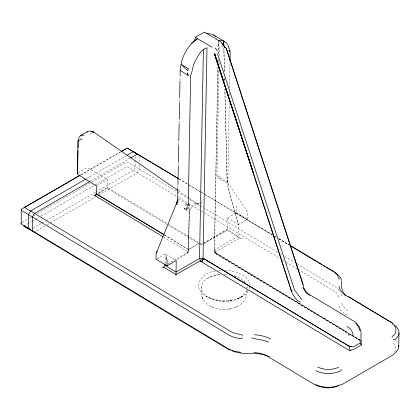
<?xml version="1.0" encoding="UTF-8"?>
<svg xmlns="http://www.w3.org/2000/svg" width="420" height="420" viewBox="0 0 420 420"><rect width="100%" height="100%" fill="white"/><g stroke="black" fill="none" stroke-linecap="round" stroke-linejoin="round"><path stroke-width="0.32" stroke-dasharray="2.1 1.58" d="M189.304 208.451L188.512 252.005L187.94 253.103L176.075 259.954M167.816 263.807L188.512 252.005L189.215 211.585L191.315 207.548M227.483 185.325L228.685 184.217L227.829 182.207L229.278 101.724M229.394 95.183L229.43 93.219M229.525 87.985L229.96 63.772M203.264 244.172L227.141 230.454L227.388 217.991L236.586 212.678C237.116 210.368 235.767 206.745 237.972 204.923M240.807 238.392L239.736 238.03L238.177 236.145L238.392 224.6L247.585 219.287L247.37 212.363L246.556 210.173L228.501 183.876L228.685 184.217M247.023 290.068C248.367 307.419 225.645 313.367 212.615 307.162C207.044 304.931 202.046 300.101 201.306 293.921C200.786 288.95 200.897 283.054 205.417 279.862C209.601 276.518 214.946 275 220.201 274.491L216.337 275.053L211.045 276.612L207.984 278.093M78.094 172.636L85.517 168.373L87.197 168.084L89.087 168.515L107.399 179.524L107.216 188.433L200.277 244.435M165.06 263.482L165.239 253.874L175.135 259.822M177.886 187.399L177.922 185.43M178.311 165.764L178.374 162.482M178.721 144.784L178.784 141.503M179.146 123.144L179.209 119.868M179.555 102.165L179.634 98.233M179.981 80.53L180.059 76.592M188.512 252.005L189.331 208.541M347.072 332.792L215.03 253.297L347.193 332.656L216.164 253.549L215.03 253.297L214.368 251.927L217.791 66.938M217.891 61.709L217.938 59.094M218.033 53.865L218.264 41.449M214.368 251.927L347.188 332.236L214.368 251.927L218.043 67.945M218.164 61.404L218.211 58.79M218.305 53.56L218.526 41.79M219.182 178.967L216.946 175.854L218.915 69.762M219.014 64.523L219.061 61.903M219.172 56.012L219.356 46.19L218.537 44.751L218.048 41.512M341.192 296.032L341.087 293.255M107.216 188.197L98.233 193.631M249.931 287.102L249.144 289.711M246.708 290.446C239.726 303.76 219.817 303.571 207.984 297.176C190.57 289.732 200.13 272.36 215.387 271.052M187.688 253.223L187.688 251.716L188.696 249.501L199.573 243.065L107.242 187.499L96.233 193.856M186.475 209.743L185.923 210.788L189.215 211.585M201.133 203.511L203.249 199.5M394.8 351.929C397.01 348.621 395.094 344.353 391.986 342.426M248.183 291.37L245.353 294.452L240.345 297.565L242.918 295.801M230.081 300.941L230.895 300.248C222.437 301.392 213.418 300.321 205.947 296M91.502 132.951L90.043 134.279L88.321 134.873M199.505 202.808L191.226 207.601L189.368 207.632M164.467 235.058L188.512 249.58L199.573 243.065M203.653 243.275L227.173 229.52L238.177 236.145L214.672 249.711L216.164 253.549L214.672 249.711M98.175 193.662L102.034 191.425M80.855 174.793L120.624 151.825M80.75 174.941L120.514 151.982M86.441 178.71L125.748 156.02M90.479 181.109L130.1 158.24M22.076 222.343L28.864 218.421M29.432 218.096L31.127 217.114M33.957 215.481L35.091 214.83M37.354 213.523L91.109 182.485M91.675 182.159L125.627 162.556L127.423 162.288L128.452 162.577L176.999 191.72M24.04 225.944L31.39 221.697M31.957 221.372L38.745 217.455M41.008 216.148L126.992 166.535L178.18 197.258M96.936 185.561L107.399 179.524M33.059 228.228L41.57 223.309M42.137 222.983L45.544 221.02M46.111 220.689L95.482 192.187M96.049 191.856L133.313 170.341L135.387 166.751L135.387 160.435M45.003 226.065L34.403 232.181M47.271 224.753L49.544 223.44M50.111 223.115L95.529 196.891M96.096 196.565L97.802 195.578M98.369 195.253L137.329 172.757L139.398 169.166L139.398 165.139M157.122 258.557L165.239 253.874M203.674 243.091L227.173 229.52M242.456 296.441L237.29 299.05L240.807 297.323L235.116 299.387L228.695 300.505L228.144 301.161L231.987 300.605M198.791 203.233L197.179 203.747L194.722 203.154L197.615 204.734L199.605 205.222M188.512 249.58L164.598 234.995M235.342 307.451L237.085 306.689M218.08 270.622L220.847 270.344M220.862 178.894L219.639 178.915L227.929 183.362M200.555 244.487L202.697 244.503L200.582 244.356M222.169 301.245L226.165 301.292M224.768 270.27C234.371 270.627 247.202 273.856 249.931 284.45M200.282 243.154L202.529 243.238M224.175 274.339L227.651 274.538M216.337 300.421L220.19 301.072M227.173 180.852L227.845 180.994M347.718 314.822C344.327 314.428 342.032 311.514 340.19 308.899A29.426 17.372 0.4 0 1 338.525 304.458M234.407 275.935C238.382 277.09 242.267 279.127 244.913 282.382M233.84 275.719L235.615 276.281M209.454 297.98L214.489 299.943M211.25 306.537L212.615 307.162M216.946 175.854L227.829 182.207M223.388 47.166L221.697 46.163L223.178 46.925M227.897 49.843L229.026 50.516M179.009 178.936L188.018 184.317M188.58 184.653L199.841 191.378M200.403 191.714L203.779 193.73M204.341 194.066L271.724 234.386M274.528 236.066L276.208 237.074M279.011 238.754L289.102 244.797M178.899 178.941L189.226 185.089M189.546 185.315L201.311 192.36M201.537 192.465L204.897 194.476M205.233 194.712L272.68 235.137M177.56 192.061L199.447 205.191M200.009 205.527L277.988 252.383M178.742 197.594L200.56 210.683M201.122 211.019L280.061 258.557M236.586 212.678L247.585 219.287M273.242 235.478L276.602 237.494M278.843 238.844L289.495 245.243M235.494 212.825L272.559 235.084M274.801 236.434L275.924 237.106M278.733 238.796L289.401 245.201M227.388 217.991L238.392 224.6L227.672 185.871L238.392 224.6M280.229 253.733L281.915 254.746M284.718 256.436L294.252 262.175M297.056 263.86L335.758 287.149L339.591 290.409M349.671 334.257L360.329 340.667M282.303 259.906L283.983 260.925M286.225 262.274L297.428 269.042M297.985 269.377L334.604 291.333L336.887 293.475L338.357 296.714L339.365 297.428M360.092 340.037L349.435 333.59L360.092 340.037L360.129 341.213M163.643 237.174L187.688 251.716M178.222 198.886L185.462 203.343M207.984 297.176C204.566 295.134 201.306 291.784 201.29 287.553M178.479 190.848L188.722 197.951M189.263 198.324L195.19 202.435L196.933 204.43M347.592 310.748C344.663 308.637 342.058 305.655 341.486 301.98M219.303 175.822L220.311 176.726M395.288 339.78L397.604 342.431M243.999 281.321L245.007 282.618M215.57 252.252L215.308 251.853L239.736 238.03L227.136 230.213M202.703 298.463L203.023 299.045L202.429 297.948M340.221 291.338L340.73 292.283M246.556 210.173L246.792 210.625M201.999 296.809L202.225 297.397L201.799 296.268M247.054 288.104L246.965 286.928L246.976 289.28M227.162 183.131L227.183 183.472M224.611 78.377L224.674 80.992M224.606 78.398L224.668 81.018M139.398 155.999L139.398 162.529M135.387 156.544L135.387 159.784M216.589 37.952A25.72 14.459 -59.6 0 1 217.04 38.755M227.136 229.625L227.136 229.625M230.753 308.805L228.947 309.104L230.753 308.805M242.272 238.555L241.558 238.508L242.272 238.555M360.103 340.426L349.435 334.005L360.103 340.426M227.147 182.217L224.879 89.513L227.147 182.217M224.448 71.846L223.876 48.326L224.448 71.862"/><path stroke-width="0.63" d="M175.98 275.452L176.237 260.484L167.039 265.792L156.041 259.182L156.114 254.877L156.592 252.415L176.421 203.564L177.555 201.521M167.039 265.792L167.029 260.017L166.031 256.662M230.008 61.157L230.16 52.652C228.921 48.877 228.753 43.969 224.789 41.706L213.565 34.944C210.756 33.148 207.049 34.503 204.477 32.114L196.25 36.593A3.423 1.974 -60 0 0 195.589 37.243L194.308 40.782L197.516 38.677L212.158 47.261M253.848 352.58C259.733 352.91 265.687 354.401 270.412 358.04L314.386 384.494L315.52 384.442C323.169 388.091 332.493 388.211 340.231 384.752L341.271 384.941L392.994 354.995C395.341 352.485 398.885 350.222 398.764 346.316L399 333.034C399.231 329.779 396.995 326.954 394.475 325.18M240.886 352.317L234.271 351.215L228.805 349.083L21.194 224.039L21.257 209.738L21.541 209.087L79.716 175.445M162.298 267.577L163.648 267.13L165.023 265.403L165.044 264.122M177.87 188.055L177.665 198.544L176.668 203.936L177.198 204.351L176.899 204.12M177.933 184.779L178.295 166.42M178.374 162.482L178.71 145.435M178.799 140.847L179.13 123.8M179.225 119.212L179.545 102.821M179.65 97.577L179.97 81.186M180.07 75.936L180.212 68.728L180.999 64.648A25.284 14.406 -58.8 0 1 182.501 58.695C184.91 51.697 189.205 45.496 194.528 40.399M185.882 209.375L188.249 205.054L190.654 75.39C192.712 71.069 192.523 65.898 194.985 61.619C197.957 56.396 200.692 49.544 206.997 47.765L203.054 258.221L200.287 260.804L175.98 274.544L163.648 267.13M203.401 49.229L199.526 258.458L200.287 260.804L201.043 261.692M77.91 150.371L77.574 174.326L96.385 185.882L96.233 193.856L94.867 195.573L93.949 195.941M77.963 147.861C78.251 143.887 77.128 138.285 80.734 135.45L88.426 131.187A8.568 4.946 60 0 1 89.833 131.187L93.839 132.158L177.938 190.475M187.603 72.954L187.698 75.07L188.522 75.358L187.399 74.692M180.07 70.34L187.698 75.07L187.798 73.07M21 223.597L21.194 222.947M399 333.034C398.79 335.9 396.753 338.279 394.464 339.832L393.283 339.617M78.125 140.054L77.422 173.88L77.506 173.282M392.038 337.428L392.269 336.331C397.268 333.784 397.199 326.487 392.269 323.909M79.034 140.637L80.939 138.973L82.246 139.193M176.668 203.936L177.114 202.708M176.505 203.763L177.508 201.416M156.592 252.415L156.65 252.284A6.374 3.68 60 0 1 157.07 251.69L157.374 251.454M351.398 346.531L349.062 346.195L203.663 258.505L201.737 261.949L347.308 349.325L350.081 350.564L354.417 348.968L361.279 344.993L361.226 341.103L360.523 340.882M341.607 369.453L340.546 370.96C332.782 374.483 323.395 374.341 315.714 370.65M86.914 132.011L87.596 131.486M186.553 209.612L188.837 207.632M191.42 43.654L197.516 38.677L195.589 37.243M121.191 151.494L126.536 148.575M80.183 175.266L24.518 207.407L231 331.679C234.612 333.774 238.964 333.8 242.692 335.202M121.648 151.326L127.328 148.05L178.447 178.6M85.874 179.041L30.497 211.013L28.434 214.594L28.434 228.512L30.387 229.766L24.565 226.259L30.371 229.772M126.845 155.384L133.329 151.641L135.387 152.838L135.387 153.305M89.917 181.435L34.508 213.428L32.45 217.009L32.45 230.932L34.136 232.291L229.955 350.348M130.657 157.915L137.356 154.056L178.028 178.385M95.991 194.927L94.867 195.573L163.086 236.838M360.15 341.801L360.187 342.972L353.315 346.883L349.062 346.195L203.054 258.221L199.526 258.458L176.022 272.024L165.023 265.403M242.66 337.706L241.133 338.567L236.707 338L232.607 336.824L229.063 335.139L21.887 210.656L21.257 209.738M80.734 135.45L81.564 135.151A8.568 4.946 60 0 1 82.971 135.151L84 135.45M34.403 232.181L23.73 226.013L24.04 225.944M338.704 367.253C332.115 370.241 324.156 370.115 317.641 366.996M338.305 385.77C331.139 389.141 322.765 388.096 315.63 385.193M185.089 205.149L186.128 205.034M218.547 40.483L222.527 40.719L224.789 41.706M214.993 54.652L291.385 290.834L292.163 290.787L291.385 290.834L214.993 54.652L214.636 54.647L253.192 172.741M254.394 334.735C260.048 335.129 265.687 336.383 270.769 338.935M346.747 326.786L348.479 327.012L350.448 329.028L352.039 331.548L353.209 334.955M300.489 301.891L298.615 301.565L296.951 300.048L294.656 297.313L292.761 294.168A14.485 8.363 60 0 1 291.385 290.834M127.859 148.554L139.398 155.253M309.992 294.982C306.406 294.163 304.437 290.567 302.888 287.527M226.249 48.437L221.067 42.1L206.692 33.38M341.418 280.513C341.392 277.084 337.328 273.908 334.331 272.181M251.795 337.822C257.276 339.78 263.508 339.67 268.884 342.169M203.663 258.505L203.054 258.221L203.584 258.557L201.737 261.949L200.287 260.804M269.414 356.947C257.623 350.422 243.789 356.323 231.887 350.637M229.026 50.516L230.15 51.188L229.078 50.531M290.22 245.469L334.493 271.997L335.643 273.378A15.524 9.214 0.8 0 1 337.512 275.373L338.704 278.313L339.701 279.195M393.167 323.494L348.259 296.567L392.191 323.027M290.052 245.579L316.397 261.403M317.515 262.08L321.998 264.773M323.122 265.445L324.802 266.459M325.925 267.13L330.409 269.824M331.527 270.496L333.207 271.509M164.041 234.659L96.233 193.856L163.905 234.722M186.018 203.684L188.249 205.054M213.565 34.944L215.534 36.54M347.818 296.594C342.248 293.738 340.72 287.044 341.628 281.264M345.644 295.706C342.379 293.365 339.518 290.047 338.856 285.973M221.608 43.544L225.524 47.974M222.768 44.026L223.104 44.315M214.084 53.33L215.408 54.6M355.861 323.489L358.554 326.928L360.071 330.997M215.234 47.974L217.408 50.867M347.86 332.456L349.115 335.559M177.571 199.857L178.227 201.023M224.27 46.904L224.627 47.56M360.187 342.972L361.279 344.993M301.786 299.723C299.381 296.604 296.982 293.228 294.567 290.105L217.602 54.007M214.636 54.647L253.365 172.746M226.349 48.552L303.109 284.807C303.366 289.028 306.626 292.472 309.624 295.207L311.194 295.57L356.16 322.623L359.126 326.529L361.001 331.259L360.932 340.882L360.88 340.573M226.359 48.699L303.062 284.681M349.062 346.195L350.081 350.564M398.695 345.334L398.764 346.316M189.226 205.385L189.084 204.771L189.226 205.385M188.297 68.66L187.892 70.828L181.283 64.386L188.297 68.66M93.439 132.048L91.382 131.717L93.839 132.158L93.439 132.048M184.8 208.882L184.417 208.682L185.209 209.092L184.8 208.882M175.98 276.617L175.98 276.617M223.808 45.712L223.697 41.139L223.808 45.712"/></g></svg>
